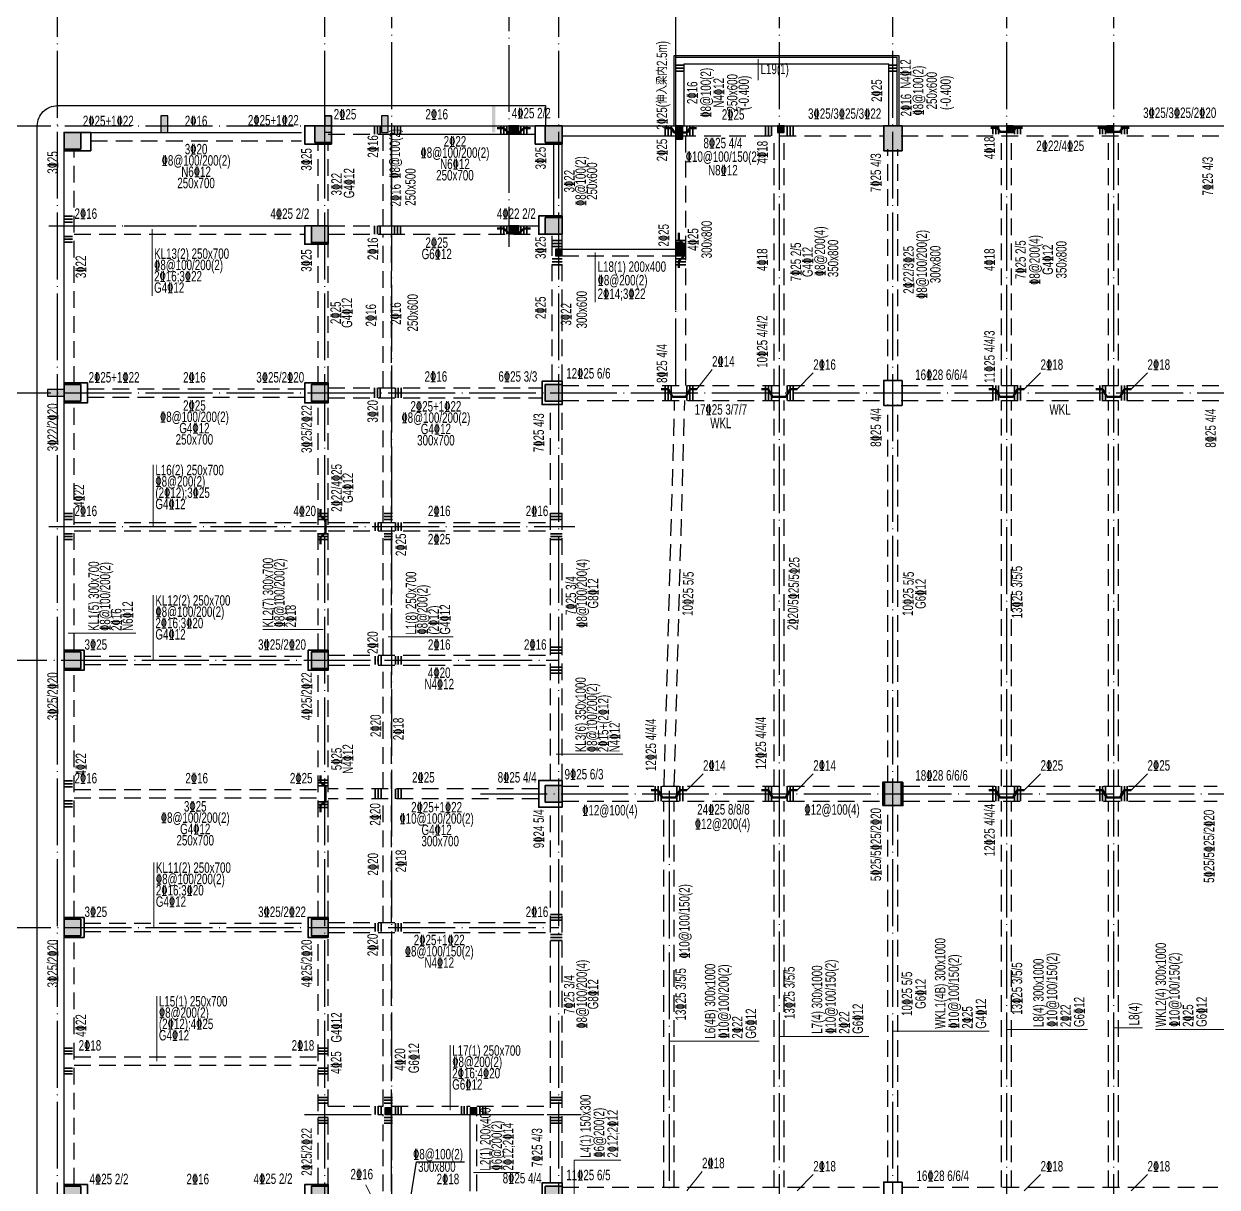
# Model space of a CAD drawing. Extents: x -695511 to 885008, y -751583 to -95266.
# Drawn here: x 666923 to 702626, y -392769 to -357945 of the extents above; entities that cross this region are included whole.
import ezdxf
from ezdxf.enums import TextEntityAlignment as Align

# ---------------------------------------------------------------- set-up
doc = ezdxf.new("R2010")
doc.units = 0
doc.header["$LTSCALE"] = 1000
doc.header["$MEASUREMENT"] = 0
doc.linetypes.add('DOTE', pattern=[2.42, 2, -0.2, 0.02, -0.2])
doc.linetypes.add('线型3', pattern=[750, 500, -250])
for name, color, linetype in [('_0', 7, 'Continuous'), ('DOTE', 1, 'Continuous'), ('GZ', 211, 'Continuous'), ('SEDOTE', 40, 'DOTE'), ('TZ', 11, 'Continuous'), ('WALL', 4, 'Continuous'), ('填充', 8, 'Continuous')]:
    doc.layers.add(name, color=color, linetype=linetype)
for name, color, linetype, lineweight in [('BEAM', 4, 'Continuous', 25), ('BEAM-DASH', 4, '线型3', 25), ('梁原位标注', 7, 'Continuous', 18), ('梁名称编号', 2, 'Continuous', 18), ('梁标注引线', 2, 'Continuous', 18), ('梁附加吊筋', 1, 'Continuous', 50), ('梁附加吊筋标注', 7, 'Continuous', 18), ('梁附加箍筋', 1, 'Continuous', 35), ('梁集中标注', 2, 'Continuous', 18), ('砼柱', 2, 'Continuous', 35)]:
    doc.layers.add(name, color=color, linetype=linetype, lineweight=lineweight)
doc.styles.add('样式 1', font='GS_TXT.shx', dxfattribs={"width": 0.7, "height": 375, "bigfont": 'yjkchn.shx'})
doc.styles.add('样式 5', font='GS_TXT.shx', dxfattribs={"width": 0.7, "height": 250, "bigfont": 'yjkchn.shx'})

# ---------------------------------------------------------------- blocks, each defined once
blk = doc.blocks.new('3fmb')
at = {"layer": 'BEAM', "color": 2}
for p, q in [((277024, -691208), (283649, -691208)), ((277024, -693258), (277024, -691208)), ((277274, -691408), (283399, -691408)), ((277274, -693258), (277274, -691408)), ((283399, -693258), (283399, -691408)), ((283649, -693258), (283649, -691208))]:
    blk.add_line(p, q, dxfattribs=at)
at = {"layer": 'BEAM'}
for p, q in [((266624, -693258), (268424, -693258)), ((268424, -693258), (272824, -693258)), ((273624, -693258), (277149, -693258)), ((277149, -693258), (283274, -693258)), ((283774, -693258), (293274, -693258)), ((259524, -693458), (265824, -693458)), ((268424, -693508), (272824, -693508)), ((268524, -696258), (268524, -693508)), ((273624, -693558), (277124, -693558)), ((277024, -696958), (277024, -693558)), ((258724, -701008), (258724, -694008)), ((273374, -695958), (273374, -693808)), ((273624, -695958), (273624, -693808)), ((268424, -696258), (272924, -696258)), ((273624, -697058), (273624, -696508)), ((273624, -696958), (277024, -696958)), ((258724, -709008), (258724, -701508)), ((258724, -717008), (258724, -709508)), ((258724, -725008), (258724, -717508)), ((268524, -725158), (268524, -722858)), ((268524, -722858), (270874, -722858)), ((270874, -725158), (270874, -722858))]:
    blk.add_line(p, q, dxfattribs=at)
at = {"layer": 'BEAM-DASH', "ltscale": 0.001}
for p, q in [((266624, -693508), (268424, -693508)), ((268274, -696258), (268274, -693508)), ((277124, -693558), (283274, -693558)), ((277324, -697058), (277324, -693558)), ((279974, -701033), (279974, -693558)), ((280274, -701033), (280274, -693558)), ((283774, -693558), (293274, -693558)), ((286774, -701033), (286774, -693558)), ((287074, -701033), (287074, -693558)), ((289974, -701033), (289974, -693558)), ((290274, -701033), (290274, -693558)), ((259024, -700958), (259024, -694008)), ((259524, -693708), (265824, -693708)), ((266324, -696258), (266324, -693808)), ((266624, -696258), (266624, -693808)), ((283374, -700908), (283374, -693958)), ((283674, -700908), (283674, -693958)), ((259024, -696258), (265924, -696258)), ((259024, -696508), (265924, -696508)), ((266624, -696258), (268424, -696258)), ((266624, -696508), (268424, -696508)), ((268274, -701108), (268274, -696508)), ((268424, -696508), (272924, -696508)), ((268524, -701108), (268524, -696508)), ((273324, -697058), (273324, -696508)), ((266324, -700958), (266324, -696808)), ((266624, -700958), (266624, -696808)), ((273324, -700908), (273324, -697058)), ((273624, -700908), (273624, -697058)), ((273624, -697158), (277024, -697158)), ((277024, -701033), (277024, -697158)), ((277324, -701033), (277324, -697058)), ((259424, -701133), (265924, -701133)), ((266624, -701108), (273024, -701108)), ((273624, -701033), (283274, -701033)), ((283774, -701033), (293274, -701033)), ((259424, -701383), (265924, -701383)), ((266624, -701408), (273024, -701408)), ((268274, -705133), (268274, -701408)), ((268524, -705133), (268524, -701408)), ((273624, -701483), (283274, -701483)), ((276680, -713033), (276993, -701484)), ((276980, -713033), (277293, -701484)), ((279974, -713033), (279974, -701483)), ((280274, -713033), (280274, -701483)), ((283774, -701483), (293274, -701483)), ((286774, -713033), (286774, -701483)), ((287074, -713033), (287074, -701483)), ((289974, -713033), (289974, -701483)), ((290274, -713033), (290274, -701483)), ((259024, -708958), (259024, -701558)), ((266324, -708958), (266324, -701558)), ((266624, -708958), (266624, -701558)), ((273274, -712858), (273274, -701608)), ((273624, -712858), (273624, -701608)), ((283374, -712908), (283374, -701608)), ((283674, -712908), (283674, -701608)), ((259024, -705133), (266324, -705133)), ((259024, -705383), (266324, -705383)), ((266624, -705133), (273274, -705133)), ((266624, -705383), (273274, -705383)), ((268274, -709108), (268274, -705383)), ((268524, -709108), (268524, -705383)), ((259324, -709133), (266024, -709133)), ((259324, -709383), (266024, -709383)), ((266624, -709108), (273274, -709108)), ((266624, -709408), (273274, -709408)), ((268274, -713108), (268274, -709408)), ((268524, -713108), (268524, -709408)), ((259024, -716958), (259024, -709558)), ((266324, -716958), (266324, -709558)), ((266624, -716958), (266624, -709558)), ((259024, -713133), (266324, -713133)), ((272924, -713108), (266624, -713108)), ((273624, -713033), (283224, -713033)), ((283824, -713033), (293224, -713033)), ((259024, -713383), (266324, -713383)), ((272924, -713408), (266624, -713408)), ((268274, -717108), (268274, -713408)), ((268524, -717108), (268524, -713408)), ((273274, -724908), (273274, -713658)), ((273624, -713483), (283224, -713483)), ((273624, -724908), (273624, -713658)), ((276674, -725033), (276674, -713483)), ((276974, -725033), (276974, -713483)), ((279974, -725033), (279974, -713483)), ((280274, -725033), (280274, -713483)), ((283374, -724883), (283374, -713608)), ((283674, -724883), (283674, -713608)), ((283824, -713483), (293224, -713483)), ((286774, -725033), (286774, -713483)), ((287074, -725033), (287074, -713483)), ((289974, -725033), (289974, -713483)), ((290274, -725033), (290274, -713483)), ((259324, -717133), (266024, -717133)), ((266624, -717108), (273274, -717108)), ((259024, -724958), (259024, -717558)), ((259324, -717383), (266024, -717383)), ((266324, -722758), (266324, -717558)), ((266624, -717408), (273274, -717408)), ((266624, -722608), (266624, -717558)), ((268274, -722608), (268274, -717408)), ((268524, -722608), (268524, -717408)), ((259024, -721133), (266324, -721133)), ((259024, -721383), (266324, -721383)), ((266624, -722608), (268274, -722608)), ((268524, -722608), (270874, -722608)), ((271074, -722608), (273274, -722608)), ((266324, -724958), (266324, -722758)), ((266624, -724958), (266624, -722858)), ((266624, -722858), (268274, -722858)), ((268274, -725158), (268274, -722858)), ((271074, -722858), (273274, -722858)), ((271074, -725158), (271074, -722858)), ((273624, -725033), (283249, -725033)), ((283799, -725033), (293249, -725033))]:
    blk.add_line(p, q, dxfattribs=at)
blk = doc.blocks.new('3fcol')
at = {"layer": '填充'}
h = blk.add_hatch(color=256, dxfattribs=at)
h.dxf.hatch_style = 1
h.paths.add_polyline_path([(193685, -674397), (193185, -674397), (193185, -674897), (193685, -674897)])
h = blk.add_hatch(color=256, dxfattribs=at)
h.dxf.hatch_style = 1
h.paths.add_polyline_path([(200585, -674397), (200085, -674397), (200085, -674897), (200585, -674897)])
h = blk.add_hatch(color=256, dxfattribs=at)
h.dxf.hatch_style = 1
h.paths.add_polyline_path([(210760, -674397), (210210, -674397), (210210, -675147), (210760, -675147)])
h = blk.add_hatch(color=256, dxfattribs=at)
h.dxf.hatch_style = 1
h.paths.add_polyline_path([(186185, -674597), (185685, -674597), (185685, -675097), (186185, -675097)])
h = blk.add_hatch(color=256, dxfattribs=at)
h.dxf.hatch_style = 1
h.paths.add_polyline_path([(200585, -677147), (200085, -677147), (200085, -677647), (200585, -677647)])
h = blk.add_hatch(color=256, dxfattribs=at)
h.dxf.hatch_style = 1
h.paths.add_polyline_path([(193585, -677397), (193085, -677397), (193085, -677897), (193585, -677897)])
h = blk.add_hatch(color=256, dxfattribs=at)
h.dxf.hatch_style = 1
h.paths.add_polyline_path([(186185, -682147), (185685, -682147), (185685, -682647), (186185, -682647)])
h = blk.add_hatch(color=256, dxfattribs=at)
h.dxf.hatch_style = 1
h.paths.add_polyline_path([(193585, -682147), (193085, -682147), (193085, -682647), (193585, -682647)])
h = blk.add_hatch(color=256, dxfattribs=at)
h.dxf.hatch_style = 1
h.paths.add_polyline_path([(200585, -682147), (200085, -682147), (200085, -682647), (200585, -682647)])
h = blk.add_hatch(color=256, dxfattribs=at)
h.dxf.hatch_style = 1
h.paths.add_polyline_path([(186185, -690147), (185685, -690147), (185685, -690647), (186185, -690647)])
h = blk.add_hatch(color=256, dxfattribs=at)
h.dxf.hatch_style = 1
h.paths.add_polyline_path([(193585, -690147), (193085, -690147), (193085, -690647), (193585, -690647)])
h = blk.add_hatch(color=256, dxfattribs=at)
h.dxf.hatch_style = 1
h.paths.add_polyline_path([(210735, -694047), (210235, -694047), (210235, -694747), (210735, -694747)])
h = blk.add_hatch(color=256, dxfattribs=at)
h.dxf.hatch_style = 1
h.paths.add_polyline_path([(200585, -694147), (200085, -694147), (200085, -694647), (200585, -694647)])
h = blk.add_hatch(color=256, dxfattribs=at)
h.dxf.hatch_style = 1
h.paths.add_polyline_path([(186185, -698147), (185685, -698147), (185685, -698647), (186185, -698647)])
h = blk.add_hatch(color=256, dxfattribs=at)
h.dxf.hatch_style = 1
h.paths.add_polyline_path([(193585, -698147), (193085, -698147), (193085, -698647), (193585, -698647)])
h = blk.add_hatch(color=256, dxfattribs=at)
h.dxf.hatch_style = 1
h.paths.add_polyline_path([(186185, -706147), (185685, -706147), (185685, -706647), (186185, -706647)])
h = blk.add_hatch(color=256, dxfattribs=at)
h.dxf.hatch_style = 1
h.paths.add_polyline_path([(193585, -706147), (193085, -706147), (193085, -706647), (193585, -706647)])
h = blk.add_hatch(color=256, dxfattribs=at)
h.dxf.hatch_style = 1
h.paths.add_polyline_path([(200585, -706147), (200085, -706147), (200085, -706647), (200585, -706647)])
at = {"layer": '砼柱', "lineweight": 35}
for points in [[(193685, -674397), (193185, -674397), (193185, -674897), (193685, -674897)], [(200585, -674397), (200085, -674397), (200085, -674897), (200585, -674897)], [(210760, -674397), (210210, -674397), (210210, -675147), (210760, -675147)], [(186185, -674597), (185685, -674597), (185685, -675097), (186185, -675097)], [(200585, -677147), (200085, -677147), (200085, -677647), (200585, -677647)], [(193585, -677397), (193085, -677397), (193085, -677897), (193585, -677897)], [(186185, -682147), (185685, -682147), (185685, -682647), (186185, -682647)], [(193585, -682147), (193085, -682147), (193085, -682647), (193585, -682647)], [(200585, -682147), (200085, -682147), (200085, -682647), (200585, -682647)], [(186185, -690147), (185685, -690147), (185685, -690647), (186185, -690647)], [(193585, -690147), (193085, -690147), (193085, -690647), (193585, -690647)], [(210735, -694047), (210235, -694047), (210235, -694747), (210735, -694747)], [(200585, -694147), (200085, -694147), (200085, -694647), (200585, -694647)], [(186185, -698147), (185685, -698147), (185685, -698647), (186185, -698647)], [(193585, -698147), (193085, -698147), (193085, -698647), (193585, -698647)], [(186185, -706147), (185685, -706147), (185685, -706647), (186185, -706647)], [(193585, -706147), (193085, -706147), (193085, -706647), (193585, -706647)], [(200585, -706147), (200085, -706147), (200085, -706647), (200585, -706647)]]:
    blk.add_lwpolyline(points, close=True, dxfattribs=at)
blk = doc.blocks.new('2ft')
at = {"layer": '砼柱', "lineweight": 35}
for points in [[(-1474, -878640), (-2274, -878640), (-2274, -879190), (-1474, -879190)], [(5726, -878440), (4926, -878440), (4926, -878990), (5726, -878990)], [(12626, -878440), (11826, -878440), (11826, -878990), (12626, -878990)], [(22801, -878440), (22251, -878440), (22251, -879190), (22801, -879190)], [(5626, -881440), (4926, -881440), (4926, -881990), (5626, -881990)], [(12626, -881140), (11926, -881140), (11926, -881690), (12626, -881690)], [(12626, -886090), (12026, -886090), (12026, -886790), (12626, -886790)], [(22801, -886065), (22251, -886065), (22251, -886815), (22801, -886815)], [(-1574, -886140), (-2274, -886140), (-2274, -886740), (-1574, -886740)], [(5626, -886140), (4926, -886140), (4926, -886740), (5626, -886740)], [(-1674, -894140), (-2274, -894140), (-2274, -894740), (-1674, -894740)], [(5626, -894140), (5026, -894140), (5026, -894740), (5626, -894740)], [(12626, -898040), (11926, -898040), (11926, -898840), (12626, -898840)], [(22826, -898090), (22226, -898090), (22226, -898790), (22826, -898790)], [(-1674, -902140), (-2274, -902140), (-2274, -902740), (-1674, -902740)], [(5626, -902140), (5026, -902140), (5026, -902740), (5626, -902740)], [(-1574, -910140), (-2274, -910140), (-2274, -910740), (-1574, -910740)], [(5626, -910140), (4926, -910140), (4926, -910740), (5626, -910740)], [(12626, -910090), (12026, -910090), (12026, -910790), (12626, -910790)], [(22801, -910065), (22251, -910065), (22251, -910815), (22801, -910815)]]:
    blk.add_lwpolyline(points, close=True, dxfattribs=at)
blk = doc.blocks.new('3fzx')
h = blk.add_hatch(color=256)
h.dxf.hatch_style = 1
h.paths.add_polyline_path([(192549, -1084239), (192549, -1083438), (192649, -1083438), (192649, -1084239)])
h = blk.add_hatch(color=256)
h.dxf.hatch_style = 1
h.paths.add_polyline_path([(182849, -1084239), (182849, -1083738), (182649, -1083738), (182649, -1084239)])
h = blk.add_hatch(color=256)
h.dxf.hatch_style = 1
h.paths.add_polyline_path([(187749, -1084239), (187549, -1084239), (187549, -1083738), (187749, -1083738)])
h = blk.add_hatch(color=256)
h.dxf.hatch_style = 1
h.paths.add_polyline_path([(189449, -1083738), (189249, -1083738), (189249, -1084239), (189449, -1084239)])
h = blk.add_hatch(color=256)
h.dxf.hatch_style = 1
h.paths.add_polyline_path([(179249, -1092138), (179749, -1092138), (179749, -1091938), (179249, -1091938)])
blk.add_lwpolyline([(194149, -1124039), (194149, -1124639), (179549, -1124639, -0.414214), (178949, -1124039), (178949, -1084038, -0.414214), (179549, -1083438), (194149, -1083438), (194149, -1084038)], format="xyb")
at = {"color": 4}
for points in [[(187749, -1084239), (187549, -1084239), (187549, -1083738), (187749, -1083738)], [(189449, -1083738), (189249, -1083738), (189249, -1084239), (189449, -1084239)]]:
    blk.add_lwpolyline(points, close=True, dxfattribs=at)
at = {"layer": '_0'}
blk.add_lwpolyline([(197999, -1084038), (197999, -1081938), (204724, -1081938), (204724, -1084038)], dxfattribs=at)
at = {"layer": 'WALL'}
for points in [[(182849, -1084239), (182849, -1083738), (182649, -1083738), (182649, -1084239), (182849, -1084239)], [(187749, -1084038), (187749, -1083738), (187549, -1083738), (187549, -1084038), (187749, -1084038)], [(189449, -1084038), (189449, -1083738), (189249, -1083738), (189249, -1084038), (189449, -1084038)]]:
    blk.add_lwpolyline(points, dxfattribs=at)
blk.add_lwpolyline([(179249, -1092138), (179749, -1092138), (179749, -1091938), (179249, -1091938)], close=True, dxfattribs=at)
blk = doc.blocks.new('3fgzz')
at = {"layer": 'GZ'}
h = blk.add_hatch(color=256, dxfattribs=at)
h.dxf.hatch_style = 1
h.paths.add_polyline_path([(212068.5, -678167.5), (212068.5, -677967.5), (211868.5, -677967.5), (211868.5, -678167.5)])
h = blk.add_hatch(color=256, dxfattribs=at)
h.dxf.hatch_style = 1
h.paths.add_polyline_path([(218918.5, -678167.5), (218918.5, -677967.5), (218718.5, -677967.5), (218718.5, -678167.5)])
h = blk.add_hatch(color=256, dxfattribs=at)
h.dxf.hatch_style = 1
h.paths.add_polyline_path([(221918.5, -678167.5), (221918.5, -677967.5), (221718.5, -677967.5), (221718.5, -678167.5)])
h = blk.add_hatch(color=256, dxfattribs=at)
h.dxf.hatch_style = 1
h.paths.add_polyline_path([(205418.5, -681867.5), (205418.5, -681667.5), (205218.5, -681667.5), (205218.5, -681867.5)])
h = blk.add_hatch(color=256, dxfattribs=at)
h.dxf.hatch_style = 1
h.paths.add_polyline_path([(200318.5, -707567.5), (200318.5, -707367.5), (200118.5, -707367.5), (200118.5, -707567.5)])
h = blk.add_hatch(color=256, dxfattribs=at)
h.dxf.hatch_style = 1
h.paths.add_polyline_path([(202868.5, -707567.5), (202868.5, -707367.5), (202668.5, -707367.5), (202668.5, -707567.5)])
for points in [[(212068.5, -678167.5), (212068.5, -677967.5), (211868.5, -677967.5), (211868.5, -678167.5), (212068.5, -678167.5)], [(218918.5, -678167.5), (218918.5, -677967.5), (218718.5, -677967.5), (218718.5, -678167.5), (218918.5, -678167.5)], [(221918.5, -678167.5), (221918.5, -677967.5), (221718.5, -677967.5), (221718.5, -678167.5), (221918.5, -678167.5)], [(205418.5, -681867.5), (205418.5, -681667.5), (205218.5, -681667.5), (205218.5, -681867.5), (205418.5, -681867.5)], [(200318.5, -707567.5), (200318.5, -707367.5), (200118.5, -707367.5), (200118.5, -707567.5), (200318.5, -707567.5)], [(202868.5, -707567.5), (202868.5, -707367.5), (202668.5, -707367.5), (202668.5, -707567.5), (202868.5, -707567.5)]]:
    blk.add_lwpolyline(points, dxfattribs=at)

msp = doc.modelspace()

# ---------------------------------------------------------------- hatches: boundary and pattern name
at = {"layer": 'TZ'}
h = msp.add_hatch(color=256, dxfattribs=at)
h.dxf.hatch_style = 1
h.paths.add_polyline_path([(681435.9, -360994.3), (681435.9, -361194.3), (681735.9, -361194.3), (681735.9, -360994.3)])
h = msp.add_hatch(color=256, dxfattribs=at)
h.dxf.hatch_style = 1
h.paths.add_polyline_path([(681435.9, -363994.3), (681435.9, -364194.3), (681735.9, -364194.3), (681735.9, -363994.3)])
at = {"layer": '填充'}
h = msp.add_hatch(color=256, dxfattribs=at)
h.dxf.hatch_style = 1
h.paths.add_polyline_path([(686625.9, -360994.3), (686425.9, -360994.3), (686425.9, -361394.3), (686625.9, -361394.3)])
h = msp.add_hatch(color=256, dxfattribs=at)
h.dxf.hatch_style = 1
h.paths.add_polyline_path([(686625.9, -364494.3), (686425.9, -364494.3), (686425.9, -364894.3), (686625.9, -364894.3)])

# ---------------------------------------------------------------- linework, layer by layer
at = {"layer": '_0'}
msp.add_lwpolyline([(678500.1, -393064.8), (678675.1, -392007.3), (680104.1, -392007.3)], dxfattribs=at)
at = {"layer": 'DOTE', "linetype": 'DOTE'}
for p, q in [((667925.9, -401894.3), (667925.9, -356467.3)), ((675925.9, -401894.3), (675925.9, -356467.3)), ((682925.9, -401894.3), (682925.9, -356467.3)), ((692925.9, -401894.3), (692925.9, -356467.3)), ((665725.9, -360994.3), (779925.9, -360994.3)), ((665725.9, -368994.3), (779925.9, -368994.3)), ((665615.2, -376994.3), (682925.9, -376994.3)), ((680581.5, -380994.3), (779925.9, -380994.3)), ((665725.9, -384994.3), (682925.9, -384994.3))]:
    msp.add_line(p, q, dxfattribs=at)
at = {"layer": 'SEDOTE', "linetype": 'DOTE'}
for p, q in [((677925.9, -356077), (677925.9, -402052.5)), ((689525.9, -356077), (689525.9, -403226.1)), ((696325.9, -356077), (696325.9, -402052.5)), ((699525.9, -356077), (699525.9, -402052.5)), ((686225.9, -380903.7), (686225.9, -403476))]:
    msp.add_line(p, q, dxfattribs=at)
for points in [[(686425.9, -368769.3), (686425.9, -354446.2)], [(681435.9, -356161.8), (681435.9, -364617.1)], [(667667, -363994.3), (676179.6, -363994.3)], [(667667, -372994.3), (683411.6, -372994.3)], [(675317, -390594.3), (683593.2, -390594.3)]]:
    msp.add_lwpolyline(points, dxfattribs=at)
at = {"layer": 'TZ'}
for points in [[(681435.9, -360994.3), (681435.9, -361194.3), (681735.9, -361194.3), (681735.9, -360994.3)], [(681435.9, -363994.3), (681435.9, -364194.3), (681735.9, -364194.3), (681735.9, -363994.3)]]:
    msp.add_lwpolyline(points, close=True, dxfattribs=at)
at = {"layer": '梁标注引线', "color": 3, "lineweight": 18}
for p, q in [((688891.1, -359005.6), (688891.1, -359629.1)), ((684014.6, -364794.3), (684014.6, -366274.4)), ((670795.9, -372994.3), (670795.9, -371145.8)), ((677825.9, -376290.8), (679771.8, -376290.8)), ((670901.6, -388994.3), (670901.6, -387048.4)), ((696325.9, -388051.9), (698747.6, -388051.9)), ((699525.9, -388002.5), (700391.1, -388002.5)), ((686225.9, -388400), (688924.6, -388400)), ((689525.9, -388255.6), (692206.1, -388255.6)), ((679678, -390469.3), (679678, -388523.4)), ((680375.9, -392335.3), (681754.6, -392335.3))]:
    msp.add_line(p, q, dxfattribs=at)
at = {"layer": '梁标注引线', "color": 6, "lineweight": 18}
for p, q in [((670757.5, -364094.3), (670757.5, -366089)), ((670796.4, -376994.3), (670796.4, -375048.4)), ((668250.9, -376180.7), (670278.3, -376180.7)), ((675875.9, -376074.8), (674072.2, -376074.8)), ((682850.9, -379810.4), (684846.8, -379810.4)), ((670810.5, -384994.3), (670810.5, -383048.4)), ((702925.9, -388047.9), (700784.1, -388047.9)), ((692925.9, -388102.2), (695808.1, -388102.2))]:
    msp.add_line(p, q, dxfattribs=at)
at = {"layer": '梁标注引线', "color": 3, "lineweight": 18}
msp.add_lwpolyline([(680952.4, -393354.3), (683383.8, -393354.3), (683383.8, -391961.1), (684787.6, -391961.1)], dxfattribs=at)
at = {"layer": '梁附加吊筋', "lineweight": 50}
for points in [[(681085.7, -361071.8), (681285.7, -361071.8), (681435.7, -361221.8), (681735.7, -361221.8), (681885.7, -361071.8), (682085.7, -361071.8)], [(686103.8, -361069.8), (686303.8, -361069.8), (686375.9, -361194.8), (686775.9, -361194.8), (686848.1, -361069.8), (687048.1, -361069.8)], [(695853.8, -361056.8), (696053.8, -361056.8), (696125.9, -361181.8), (696525.9, -361181.8), (696598.1, -361056.8), (696798.1, -361056.8)], [(699053.8, -361056.8), (699253.8, -361056.8), (699325.9, -361181.8), (699725.9, -361181.8), (699798.1, -361056.8), (699998.1, -361056.8)], [(681085.7, -364071.8), (681285.7, -364071.8), (681435.7, -364221.8), (681735.7, -364221.8), (681885.7, -364071.8), (682085.7, -364071.8)], [(686516.6, -365250.8), (686516.6, -365050.8), (686666.6, -364900.8), (686666.6, -364550.8), (686516.6, -364400.8), (686516.6, -364200.8)], [(685996, -368881.8), (686196, -368881.8), (686325.9, -369106.8), (686725.9, -369106.8), (686855.8, -368881.8), (687055.8, -368881.8)], [(688996, -368881.8), (689196, -368881.8), (689325.9, -369106.8), (689725.9, -369106.8), (689855.8, -368881.8), (690055.8, -368881.8)], [(695796, -368881.8), (695996, -368881.8), (696125.9, -369106.8), (696525.9, -369106.8), (696655.8, -368881.8), (696855.8, -368881.8)], [(698996, -368881.8), (699196, -368881.8), (699325.9, -369106.8), (699725.9, -369106.8), (699855.8, -368881.8), (700055.8, -368881.8)], [(675800.9, -373519.3), (675800.9, -373319.3), (675950.9, -373169.3), (675950.9, -372819.3), (675800.9, -372669.3), (675800.9, -372469.3)], [(675800.9, -381544.3), (675800.9, -381344.3), (675950.9, -381194.3), (675950.9, -380794.3), (675800.9, -380644.3), (675800.9, -380444.3)], [(685696, -380881.8), (685896, -380881.8), (686025.9, -381106.8), (686425.9, -381106.8), (686555.8, -380881.8), (686755.8, -380881.8)], [(688996, -380881.8), (689196, -380881.8), (689325.9, -381106.8), (689725.9, -381106.8), (689855.8, -380881.8), (690055.8, -380881.8)], [(695796, -380881.8), (695996, -380881.8), (696125.9, -381106.8), (696525.9, -381106.8), (696655.8, -380881.8), (696855.8, -380881.8)], [(698996, -380881.8), (699196, -380881.8), (699325.9, -381106.8), (699725.9, -381106.8), (699855.8, -380881.8), (700055.8, -380881.8)]]:
    msp.add_lwpolyline(points, dxfattribs=at)
at = {"layer": '梁附加吊筋标注', "lineweight": 18}
for p, q in [((687055.8, -368881.8), (687514.1, -368296.8)), ((690055.8, -368881.8), (690543.3, -368394.3)), ((696855.8, -368881.8), (697343.3, -368394.3)), ((700055.8, -368881.8), (700543.3, -368394.3)), ((686755.8, -380881.8), (687243.3, -380394.3)), ((690055.8, -380881.8), (690543.3, -380394.3)), ((696855.8, -380881.8), (697343.3, -380394.3)), ((700055.8, -380881.8), (700543.3, -380394.3)), ((686755.8, -392881.8), (687214.1, -392296.8)), ((690055.8, -392881.8), (690543.3, -392394.3)), ((696855.8, -392881.8), (697343.3, -392394.3)), ((700055.8, -392881.8), (700543.3, -392394.3))]:
    msp.add_line(p, q, dxfattribs=at)
msp.add_lwpolyline([(677288.6, -392969.3), (677155.6, -392703.8)], dxfattribs=at)
at = {"layer": '梁附加箍筋', "lineweight": 35}
for p, q in [((686675.9, -359181.8), (686425.9, -359181.8)), ((686675.9, -359269.3), (686425.9, -359269.3)), ((686675.9, -359356.8), (686425.9, -359356.8)), ((693050.9, -359181.8), (692800.9, -359181.8)), ((693050.9, -359269.3), (692800.9, -359269.3)), ((693050.9, -359356.8), (692800.9, -359356.8)), ((677413.4, -361244.3), (677413.4, -360994.3)), ((677500.9, -361244.3), (677500.9, -360994.3)), ((677588.4, -361244.3), (677588.4, -360994.3)), ((678013.4, -361244.3), (678013.4, -360994.3)), ((678100.9, -361244.3), (678100.9, -360994.3)), ((678188.4, -361244.3), (678188.4, -360994.3)), ((681193.9, -361244.3), (681193.9, -360994.3)), ((681281.4, -361244.3), (681281.4, -360994.3)), ((681368.9, -361244.3), (681368.9, -360994.3)), ((681793.9, -361244.3), (681793.9, -360994.3)), ((681881.4, -361244.3), (681881.4, -360994.3)), ((681968.9, -361244.3), (681968.9, -360994.3)), ((686113.4, -361294.3), (686113.4, -360994.3)), ((686200.9, -361294.3), (686200.9, -360994.3)), ((686288.4, -361294.3), (686288.4, -360994.3)), ((686763.4, -361294.3), (686763.4, -360994.3)), ((686850.9, -361294.3), (686850.9, -360994.3)), ((686938.4, -361294.3), (686938.4, -360994.3)), ((689113.4, -361294.3), (689113.4, -360994.3)), ((689200.9, -361294.3), (689200.9, -360994.3)), ((689288.4, -361294.3), (689288.4, -360994.3)), ((689763.4, -361294.3), (689763.4, -360994.3)), ((689850.9, -361294.3), (689850.9, -360994.3)), ((689938.4, -361294.3), (689938.4, -360994.3)), ((695913.4, -361244.3), (695913.4, -360994.3)), ((696000.9, -361244.3), (696000.9, -360994.3)), ((696088.4, -361244.3), (696088.4, -360994.3)), ((696563.4, -361244.3), (696563.4, -360994.3)), ((696650.9, -361244.3), (696650.9, -360994.3)), ((696738.4, -361244.3), (696738.4, -360994.3)), ((699113.4, -361244.3), (699113.4, -360994.3)), ((699200.9, -361244.3), (699200.9, -360994.3)), ((699288.4, -361244.3), (699288.4, -360994.3)), ((699763.4, -361244.3), (699763.4, -360994.3)), ((699850.9, -361244.3), (699850.9, -360994.3)), ((699938.4, -361244.3), (699938.4, -360994.3)), ((668375.9, -363706.8), (668125.9, -363706.8)), ((668375.9, -363794.3), (668125.9, -363794.3)), ((668375.9, -363881.8), (668125.9, -363881.8)), ((677413.4, -364244.3), (677413.4, -363994.3)), ((677500.9, -364244.3), (677500.9, -363994.3)), ((677588.4, -364244.3), (677588.4, -363994.3)), ((678013.4, -364244.3), (678013.4, -363994.3)), ((678100.9, -364244.3), (678100.9, -363994.3)), ((678188.4, -364244.3), (678188.4, -363994.3)), ((681193.9, -364244.3), (681193.9, -363994.3)), ((681281.4, -364244.3), (681281.4, -363994.3)), ((681368.9, -364244.3), (681368.9, -363994.3)), ((681793.9, -364244.3), (681793.9, -363994.3)), ((681881.4, -364244.3), (681881.4, -363994.3)), ((681968.9, -364244.3), (681968.9, -363994.3)), ((668375.9, -364306.8), (668125.9, -364306.8)), ((668375.9, -364394.3), (668125.9, -364394.3)), ((668375.9, -364481.8), (668125.9, -364481.8)), ((683025.9, -364431.8), (682725.9, -364431.8)), ((683025.9, -364519.3), (682725.9, -364519.3)), ((686725.9, -364431.8), (686425.9, -364431.8)), ((686725.9, -364519.3), (686425.9, -364519.3)), ((683025.9, -364606.8), (682725.9, -364606.8)), ((686725.9, -364606.8), (686425.9, -364606.8)), ((683025.9, -364981.8), (682725.9, -364981.8)), ((683025.9, -365069.3), (682725.9, -365069.3)), ((683025.9, -365156.8), (682725.9, -365156.8)), ((686725.9, -364981.8), (686425.9, -364981.8)), ((686725.9, -365069.3), (686425.9, -365069.3)), ((686725.9, -365156.8), (686425.9, -365156.8)), ((686113.4, -369219.3), (686113.4, -368769.3)), ((686200.9, -369219.3), (686200.9, -368769.3)), ((686288.4, -369219.3), (686288.4, -368769.3)), ((686763.4, -369219.3), (686763.4, -368769.3)), ((686850.9, -369219.3), (686850.9, -368769.3)), ((686938.4, -369219.3), (686938.4, -368769.3)), ((689113.4, -369219.3), (689113.4, -368769.3)), ((689200.9, -369219.3), (689200.9, -368769.3)), ((689288.4, -369219.3), (689288.4, -368769.3)), ((689763.4, -369219.3), (689763.4, -368769.3)), ((689850.9, -369219.3), (689850.9, -368769.3)), ((689938.4, -369219.3), (689938.4, -368769.3)), ((695913.4, -369219.3), (695913.4, -368769.3)), ((696000.9, -369219.3), (696000.9, -368769.3)), ((696088.4, -369219.3), (696088.4, -368769.3)), ((696563.4, -369219.3), (696563.4, -368769.3)), ((696650.9, -369219.3), (696650.9, -368769.3)), ((696738.4, -369219.3), (696738.4, -368769.3)), ((699113.4, -369219.3), (699113.4, -368769.3)), ((699200.9, -369219.3), (699200.9, -368769.3)), ((699288.4, -369219.3), (699288.4, -368769.3)), ((699763.4, -369219.3), (699763.4, -368769.3)), ((699850.9, -369219.3), (699850.9, -368769.3)), ((699938.4, -369219.3), (699938.4, -368769.3)), ((677413.4, -369144.3), (677413.4, -368844.3)), ((677500.9, -369144.3), (677500.9, -368844.3)), ((677588.4, -369144.3), (677588.4, -368844.3)), ((678038.4, -369144.3), (678038.4, -368844.3)), ((678125.9, -369144.3), (678125.9, -368844.3)), ((678213.4, -369144.3), (678213.4, -368844.3)), ((668375.9, -372606.8), (668125.9, -372606.8)), ((668375.9, -372694.3), (668125.9, -372694.3)), ((676025.9, -372606.8), (675725.9, -372606.8)), ((676025.9, -372694.3), (675725.9, -372694.3)), ((677950.9, -372606.8), (677700.9, -372606.8)), ((677950.9, -372694.3), (677700.9, -372694.3)), ((683025.9, -372606.8), (682675.9, -372606.8)), ((683025.9, -372694.3), (682675.9, -372694.3)), ((668375.9, -372781.8), (668125.9, -372781.8)), ((676025.9, -372781.8), (675725.9, -372781.8)), ((677438.4, -373119.3), (677438.4, -372869.3)), ((677525.9, -373119.3), (677525.9, -372869.3)), ((677613.4, -373119.3), (677613.4, -372869.3)), ((677950.9, -372781.8), (677700.9, -372781.8)), ((678038.4, -373119.3), (678038.4, -372869.3)), ((678125.9, -373119.3), (678125.9, -372869.3)), ((678213.4, -373119.3), (678213.4, -372869.3)), ((683025.9, -372781.8), (682675.9, -372781.8)), ((668375.9, -373206.8), (668125.9, -373206.8)), ((668375.9, -373294.3), (668125.9, -373294.3)), ((668375.9, -373381.8), (668125.9, -373381.8)), ((676025.9, -373206.8), (675725.9, -373206.8)), ((676025.9, -373294.3), (675725.9, -373294.3)), ((676025.9, -373381.8), (675725.9, -373381.8)), ((677950.9, -373206.8), (677700.9, -373206.8)), ((677950.9, -373294.3), (677700.9, -373294.3)), ((677950.9, -373381.8), (677700.9, -373381.8)), ((683025.9, -373206.8), (682675.9, -373206.8)), ((683025.9, -373294.3), (682675.9, -373294.3)), ((683025.9, -373381.8), (682675.9, -373381.8)), ((683025.9, -376606.8), (682675.9, -376606.8)), ((677438.4, -377119.3), (677438.4, -376869.3)), ((677525.9, -377119.3), (677525.9, -376869.3)), ((677613.4, -377119.3), (677613.4, -376869.3)), ((678038.4, -377119.3), (678038.4, -376869.3)), ((678125.9, -377119.3), (678125.9, -376869.3)), ((678213.4, -377119.3), (678213.4, -376869.3)), ((683025.9, -376694.3), (682675.9, -376694.3)), ((683025.9, -376781.8), (682675.9, -376781.8)), ((683025.9, -377206.8), (682675.9, -377206.8)), ((683025.9, -377294.3), (682675.9, -377294.3)), ((683025.9, -377381.8), (682675.9, -377381.8)), ((676025.9, -380581.8), (675725.9, -380581.8)), ((668375.9, -380606.8), (668125.9, -380606.8)), ((668375.9, -380694.3), (668125.9, -380694.3)), ((668375.9, -380781.8), (668125.9, -380781.8)), ((676025.9, -380669.3), (675725.9, -380669.3)), ((676025.9, -380756.8), (675725.9, -380756.8)), ((677438.4, -381144.3), (677438.4, -380844.3)), ((677525.9, -381144.3), (677525.9, -380844.3)), ((677613.4, -381144.3), (677613.4, -380844.3)), ((678038.4, -381144.3), (678038.4, -380844.3)), ((678125.9, -381144.3), (678125.9, -380844.3)), ((678213.4, -381144.3), (678213.4, -380844.3)), ((685813.4, -381219.3), (685813.4, -380769.3)), ((685900.9, -381219.3), (685900.9, -380769.3)), ((685988.4, -381219.3), (685988.4, -380769.3)), ((686463.4, -381219.3), (686463.4, -380769.3)), ((686550.9, -381219.3), (686550.9, -380769.3)), ((686638.4, -381219.3), (686638.4, -380769.3)), ((689113.4, -381219.3), (689113.4, -380769.3)), ((689200.9, -381219.3), (689200.9, -380769.3)), ((689288.4, -381219.3), (689288.4, -380769.3)), ((689763.4, -381219.3), (689763.4, -380769.3)), ((689850.9, -381219.3), (689850.9, -380769.3)), ((689938.4, -381219.3), (689938.4, -380769.3)), ((695913.4, -381219.3), (695913.4, -380769.3)), ((696000.9, -381219.3), (696000.9, -380769.3)), ((696088.4, -381219.3), (696088.4, -380769.3)), ((696563.4, -381219.3), (696563.4, -380769.3)), ((696650.9, -381219.3), (696650.9, -380769.3)), ((696738.4, -381219.3), (696738.4, -380769.3)), ((699113.4, -381219.3), (699113.4, -380769.3)), ((699200.9, -381219.3), (699200.9, -380769.3)), ((699288.4, -381219.3), (699288.4, -380769.3)), ((699763.4, -381219.3), (699763.4, -380769.3)), ((699850.9, -381219.3), (699850.9, -380769.3)), ((699938.4, -381219.3), (699938.4, -380769.3)), ((668375.9, -381206.8), (668125.9, -381206.8)), ((668375.9, -381294.3), (668125.9, -381294.3)), ((676025.9, -381231.8), (675725.9, -381231.8)), ((668375.9, -381381.8), (668125.9, -381381.8)), ((676025.9, -381319.3), (675725.9, -381319.3)), ((676025.9, -381406.8), (675725.9, -381406.8)), ((677438.4, -385119.3), (677438.4, -384869.3)), ((677525.9, -385119.3), (677525.9, -384869.3)), ((677613.4, -385119.3), (677613.4, -384869.3)), ((678038.4, -385119.3), (678038.4, -384869.3)), ((678125.9, -385119.3), (678125.9, -384869.3)), ((678213.4, -385119.3), (678213.4, -384869.3)), ((683025.9, -384606.8), (682675.9, -384606.8)), ((683025.9, -384694.3), (682675.9, -384694.3)), ((683025.9, -384781.8), (682675.9, -384781.8)), ((683025.9, -385206.8), (682675.9, -385206.8)), ((683025.9, -385294.3), (682675.9, -385294.3)), ((683025.9, -385381.8), (682675.9, -385381.8)), ((668375.9, -388606.8), (668125.9, -388606.8)), ((668375.9, -388694.3), (668125.9, -388694.3)), ((668375.9, -388781.8), (668125.9, -388781.8)), ((676025.9, -388606.8), (675725.9, -388606.8)), ((676025.9, -388694.3), (675725.9, -388694.3)), ((676025.9, -388781.8), (675725.9, -388781.8)), ((668375.9, -389206.8), (668125.9, -389206.8)), ((668375.9, -389294.3), (668125.9, -389294.3)), ((668375.9, -389381.8), (668125.9, -389381.8)), ((676025.9, -389206.8), (675725.9, -389206.8)), ((676025.9, -389294.3), (675725.9, -389294.3)), ((676025.9, -389381.8), (675725.9, -389381.8)), ((676025.9, -390081.8), (675725.9, -390081.8)), ((676025.9, -390169.3), (675725.9, -390169.3)), ((677950.9, -390081.8), (677700.9, -390081.8)), ((677950.9, -390169.3), (677700.9, -390169.3)), ((683025.9, -390081.8), (682675.9, -390081.8)), ((683025.9, -390169.3), (682675.9, -390169.3)), ((676025.9, -390256.8), (675725.9, -390256.8)), ((677438.4, -390594.3), (677438.4, -390344.3)), ((677525.9, -390594.3), (677525.9, -390344.3)), ((677613.4, -390594.3), (677613.4, -390344.3)), ((677950.9, -390256.8), (677700.9, -390256.8)), ((678038.4, -390594.3), (678038.4, -390344.3)), ((678125.9, -390594.3), (678125.9, -390344.3)), ((678213.4, -390594.3), (678213.4, -390344.3)), ((680013.4, -390594.3), (680013.4, -390344.3)), ((680100.9, -390594.3), (680100.9, -390344.3)), ((680188.4, -390594.3), (680188.4, -390344.3)), ((680563.4, -390594.3), (680563.4, -390344.3)), ((680650.9, -390594.3), (680650.9, -390344.3)), ((680738.4, -390594.3), (680738.4, -390344.3)), ((683025.9, -390256.8), (682675.9, -390256.8)), ((676025.9, -390681.8), (675725.9, -390681.8)), ((676025.9, -390769.3), (675725.9, -390769.3)), ((676025.9, -390856.8), (675725.9, -390856.8)), ((677950.9, -390681.8), (677700.9, -390681.8)), ((677950.9, -390769.3), (677700.9, -390769.3)), ((677950.9, -390856.8), (677700.9, -390856.8)), ((683025.9, -390681.8), (682675.9, -390681.8)), ((683025.9, -390769.3), (682675.9, -390769.3)), ((683025.9, -390856.8), (682675.9, -390856.8))]:
    msp.add_line(p, q, dxfattribs=at)
at = {"layer": '砼柱', "lineweight": 35}
for points in [[(686625.9, -360994.3), (686425.9, -360994.3), (686425.9, -361394.3), (686625.9, -361394.3)], [(686625.9, -364494.3), (686425.9, -364494.3), (686425.9, -364894.3), (686625.9, -364894.3)]]:
    msp.add_lwpolyline(points, close=True, dxfattribs=at)

# ---------------------------------------------------------------- block references
for name, p in [('3fmb', (409401.9, 332263.8)), ('3fcol', (482440.6, 313402.2)), ('2ft', (670400.2, 517445.3))]:
    msp.add_blockref(name, p)
at = {"layer": '_0'}
msp.add_blockref('3fzx', (488377, 723044.2), dxfattribs=at)
at = {"layer": 'GZ', "color": 2}
msp.add_blockref('3fgzz', (477607.4, 316973.2), dxfattribs=at)

# ---------------------------------------------------------------- texts
at = {"layer": '梁原位标注', "style": '样式 1', "width": 0.7}
for s, p in [('2%%13225(伸入梁内2.5m)', (686263.4, -358459.3)), ('2%%13216', (677614.2, -361277.8)), ('3%%13225', (682632.2, -361625.5)), ('2%%13225', (686263.4, -361385)), ('4%%13218', (689269.9, -361447.7)), ('4%%13218', (696063.4, -361319.3)), ('3%%13225', (668032.2, -361756.8)), ('7%%13225 4/3', (692663.4, -361819.3)), ('7%%13225 4/3', (702591.4, -361922.8)), ('2%%13216', (678295.2, -362737.8)), ('2%%13216', (677612.2, -364341.3)), ('3%%13225', (682632.2, -364306.8)), ('2%%13216', (678298.2, -366280.8)), ('2%%13216', (677555.7, -366331.3)), ('3%%13222/2%%13220', (668032.2, -369306.8)), ('3%%13225/2%%13222', (675632.2, -369356.8)), ('3%%13220', (677607.2, -369206.8)), ('8%%13225 4/4', (692663.4, -369444.3)), ('8%%13225 4/4', (702678.9, -369468.3)), ('13%%13225 3/5/5', (696887.6, -374172.3)), ('3%%13225/2%%13220', (668032.2, -377356.8)), ('4%%13225/2%%13222', (675632.2, -377356.8)), ('12%%13225 4/4/4', (685931.9, -378743.3)), ('12%%13225 4/4/4', (689223.9, -378690.3)), ('12%%13225 4/4/4', (696063.4, -381294.3)), ('9%%13224 5/4', (682577.2, -381458.8)), ('5%%13225/5%%13225/2%%13220', (692663.4, -381419.3)), ('5%%13225/5%%13225/2%%13220', (702630.9, -381471.3)), ('2%%13220', (677607.2, -385181.8)), ('3%%13225/2%%13220', (668032.2, -385356.8)), ('4%%13225/2%%13220', (675632.2, -385356.8)), ('13%%13225 3/5/5', (686825.6, -386210.8)), ('13%%13225 3/5/5', (690079.6, -386167.3)), ('13%%13225 3/5/5', (696886.6, -386040.3))]:
    msp.add_text(s, height=312.5, rotation=90, dxfattribs=at).set_placement(p, align=Align.BOTTOM_RIGHT)
for s, rotation, p in [('N4%%13212', 90, (693144.2, -359449.2)), ('%%1328@100(2)', 90, (687169.7, -360008.7)), ('250x600', 90, (687961.5, -360008.7)), ('(-0.400)', 90, (688305.5, -360008.7)), ('%%1328@100(2)', 90, (693523.4, -359944.3)), ('250x600', 90, (693929.6, -359944.3)), ('(-0.400)', 90, (694346.1, -360008.7)), ('2%%13216', 90, (686763.4, -360008.7)), ('N4%%13212', 90, (687555.2, -360008.7)), ('2%%13216', 90, (693161.6, -360378.8)), ('%%1328@100(2)', 90, (683425, -362653.8)), ('G4%%13212', 90, (676495, -362713.5)), ('250x500', 90, (678332.2, -362830.2)), ('3%%13222', 90, (683086.4, -362653.8)), ('250x600', 90, (683763.5, -362653.8)), ('3%%13222', 90, (676119.7, -362744.3)), ('4%%13225', 90, (686788.4, -364401.2)), ('300x800', 90, (687194.7, -364401.2)), ('%%1328@100/200(2)', 90, (693631.4, -365146.8)), ('7%%13225 2/5', 90, (689863.4, -365072.8)), ('7%%13225 2/5', 90, (696588.4, -365006.8)), ('G4%%13212', 90, (690214.4, -365072.8)), ('2%%13222/3%%13225', 90, (693235.4, -365308.3)), ('300x800', 90, (694037.7, -365146.8)), ('G4%%13212', 90, (697400.9, -365006.8)), ('3%%13222', 90, (668469.7, -365219.3)), ('2%%13225', 90, (676094.7, -366594.3)), ('G4%%13212', 90, (676433.2, -366594.3)), ('250x600', 90, (678399.2, -366593.8)), ('300x600', 90, (683458.2, -366502.3)), ('2%%13222/4%%13225', 90, (676119.7, -371837.5)), ('G4%%13212', 90, (676458.2, -371837.5)), ('4%%13222', 90, (668412.2, -372070.8)), ('2%%13225', 90, (678044.7, -373540.2)), ('%%1328@100/200(4)', 90, (683458.2, -374994.3)), ('2%%13220/5%%13225/5%%13225', 88.5679, (689792.8, -374995.4)), ('7%%13225 3/4', 90, (683134.7, -375062.8)), ('10%%13225 5/5', 88.5679, (686638.3, -375000.9)), ('10%%13225 5/5', 88.5679, (693226.3, -375000.9)), ('G8%%13212', 90, (683796.8, -374994.3)), ('G6%%13212', 90, (693594.7, -375006.8)), ('2%%13220', 90, (677290.2, -378957.3)), ('2%%13218', 90, (677970.7, -379053.3)), ('4%%13222', 90, (668470.7, -380111.3)), ('5%%13225', 90, (676119.7, -379951.3)), ('N4%%13212', 90, (676458.2, -379951.3)), ('2%%13220', 90, (677277.2, -381611.8)), ('2%%13218', 90, (678044.7, -383006.8)), ('2%%13220', 90, (677211.2, -383104.3)), ('%%13210@100/150(2)', 90, (686528.4, -384810.8)), ('%%1328@100/200(4)', 90, (683458.2, -386994.3)), ('7%%13225 3/4', 90, (683083.7, -387004.8)), ('G8%%13212', 90, (683796.8, -386994.3)), ('10%%13225 5/5', 90, (693188.4, -386981.8)), ('G6%%13212', 90, (693594.7, -386981.8)), ('4%%13222', 90, (668469.7, -387929.8)), ('G4%%13212', 90, (676115.2, -387990.3)), ('4%%13225', 90, (676108.2, -389040.3)), ('4%%13220', 90, (678020.2, -388948.8)), ('G6%%13212', 90, (678433.3, -388907.3))]:
    msp.add_text(s, height=312.5, rotation=rotation, dxfattribs=at).set_placement(p, align=Align.TOP_CENTER)
for s, p in [('2%%13225', (692688.4, -359944.3)), ('3%%13225', (675625.7, -362004)), ('2%%13225', (686314.4, -364275)), ('3%%13225', (675625.7, -365029.3)), ('4%%13218', (689263.4, -365006.8)), ('4%%13218', (696063.4, -365006.8)), ('2%%13225', (682632.2, -366444.3)), ('3%%13222', (683395.7, -366640.3))]:
    msp.add_text(s, height=312.5, rotation=90, dxfattribs=at).set_placement(p, align=Align.BOTTOM_CENTER)
for s, p in [('2%%13225', (676194.4, -360900.6)), ('4%%13225 2/2', (681522.9, -360866.6)), ('2%%13225+1%%13222', (668688.4, -361100.6)), ('2%%13216', (668438.4, -363875.6)), ('2%%13225+1%%13222', (668861.4, -368775.6)), ('12%%13225 6/6', (683150.9, -368656.8)), ('2%%13216', (668438.4, -372775.6)), ('3%%13225', (668738.4, -376775.6)), ('2%%13216', (668438.4, -380775.6)), ('2%%13216', (671756.9, -380775.6)), ('2%%13225', (678538.3, -380750.6)), ('9%%13225 6/3', (683100.9, -380656.8)), ('3%%13225', (668738.4, -384775.6)), ('2%%13218', (668561.8, -388775.6)), ('2%%13218', (674934.9, -388775.6)), ('4%%13225 2/2', (668888.4, -392775.6)), ('4%%13225 2/2', (673797.1, -392767.1)), ('11%%13225 6/5', (683150.9, -392656.8))]:
    msp.add_text(s, height=312.5, dxfattribs=at).set_placement(p, align=Align.BOTTOM_LEFT)
for s, p in [('2%%13216', (679275.9, -360900.6)), ('2%%13216', (672075.9, -361100.6)), ('2%%13216', (672025.9, -368775.6)), ('2%%13216', (679250.9, -368750.6)), ('2%%13216', (679350.9, -372775.6)), ('2%%13216', (679350.9, -376775.6)), ('2%%13216', (682223.4, -376775.6)), ('2%%13216', (672125.9, -392775.6)), ('2%%13218', (679611.4, -392775.6))]:
    msp.add_text(s, height=312.5, dxfattribs=at).set_placement(p, align=Align.BOTTOM_CENTER)
for s, p in [('2%%13225 ', (688563.9, -360907.8)), ('3%%13225/3%%13225/3%%13222', (692575.9, -360881.8)), ('3%%13225/3%%13225/2%%13220', (702600.3, -360855.8)), ('2%%13225+1%%13222', (675148.4, -361080.1)), ('4%%13225 2/2', (675463.4, -363875.6)), ('4%%13222 2/2', (682239.9, -363875.6)), ('3%%13225/2%%13220', (675310.6, -368775.6)), ('6%%13225 3/3', (682285.6, -368750.6)), ('16%%13228 6/6/4', (695162.1, -368698.9)), ('4%%13220', (675663.4, -372775.6)), ('2%%13216', (682613.4, -372775.6)), ('3%%13225/2%%13220', (675363.4, -376775.6)), ('2%%13225', (675559.1, -380775.6)), ('8%%13225 4/4', (682263.4, -380750.6)), ('18%%13228 6/6/6', (695165.7, -380692.2)), ('3%%13225/2%%13222', (675363.4, -384775.6)), ('2%%13216', (682613.4, -384775.6)), ('8%%13225 4/4', (682413.4, -392750.6)), ('16%%13228 6/6/4', (695201.8, -392679.6))]:
    msp.add_text(s, height=312.5, dxfattribs=at).set_placement(p, align=Align.BOTTOM_RIGHT)
for s, p in [('%%1328@100(2)', (678271.5, -362582.4)), ('10%%13225 4/4/2', (689263.4, -368243)), ('11%%13225 4/4/3', (696063.4, -368694.3)), ('8%%13225 4/4', (686263.4, -368694.3)), ('7%%13225 4/3', (682577.7, -370767.2)), ('2%%13220', (677607.2, -376806.8)), ('2%%13225/2%%13222', (675632.2, -392429)), ('7%%13225 4/3', (682525.7, -392166.7))]:
    msp.add_text(s, height=312.5, rotation=90, dxfattribs=at).set_placement(p, align=Align.BOTTOM_LEFT)
for s, p in [('2%%13222', (679821.3, -361304.6)), ('3%%13220', (672075.9, -361538.1)), ('%%1328@100/200(2)', (679821.3, -361643.1)), ('8%%13225 4/4', (687838.4, -361356.8)), ('2%%13222/4%%13225', (697931.3, -361439)), ('%%1328@100/200(2)', (672075.9, -361876.6)), ('N6%%13212', (679821.3, -361981.7)), ('%%13210@100/150(2)', (687838.4, -361763.1)), ('N6%%13212', (672075.9, -362215.2)), ('250x700', (679821.3, -362320.2)), ('N8%%13212', (687838.4, -362169.3)), ('250x700', (672075.9, -362553.7)), ('2%%13225', (679275.9, -364338.1)), ('G6%%13212', (679275.9, -364676.6)), ('2%%13225', (672025.9, -369213.1)), ('2%%13225+1%%13222', (679250.9, -369238.1)), ('17%%13225 3/7/7', (687777.6, -369331.8)), ('WKL', (697925.9, -369331.8)), ('%%1328@100/200(2)', (672025.9, -369551.6)), ('%%1328@100/200(2)', (679250.9, -369576.6)), ('WKL', (687777.6, -369738.1)), ('250x700', (672025.9, -370228.7)), ('G4%%13212', (672025.9, -369890.2)), ('G4%%13212', (679250.9, -369915.2)), ('300x700', (679250.9, -370253.7)), ('2%%13225', (679350.9, -373213.1)), ('4%%13220', (679350.9, -377213.1)), ('N4%%13212', (679350.9, -377551.6)), ('3%%13225', (672050.9, -381213.1)), ('2%%13225+1%%13222', (679272.5, -381238.1)), ('24%%13225 8/8/8', (687854.9, -381302.9)), ('%%13212@100(4)', (691103.9, -381308)), ('%%1328@100/200(2)', (672050.9, -381551.6)), ('%%13210@100/200(2)', (679272.5, -381576.6)), ('%%13212@100(4)', (684456, -381329.2)), ('G4%%13212', (672050.9, -381890.2)), ('G4%%13212', (679272.5, -381915.2)), ('%%13212@200(4)', (687825.9, -381738.1)), ('250x700', (672050.9, -382228.7)), ('300x700', (679379.5, -382253.7)), ('2%%13225+1%%13222', (679350.9, -385213.1)), ('%%1328@100/150(2)', (679350.9, -385551.6)), ('N4%%13212', (679350.9, -385890.2)), ('%%1328@100(2)', (679314.7, -391624.2)), ('300x800', (679279.1, -391999.7))]:
    msp.add_text(s, height=312.5, dxfattribs=at).set_placement(p, align=Align.TOP_CENTER)
at = {"layer": '梁原位标注', "color": 2, "style": '样式 1', "width": 0.7}
for s, p in [('%%1328@200(4)', (690584.2, -364754.8)), ('350x800', (690977.7, -364967.3)), ('%%1328@200(4)', (697007.2, -365013.8)), ('350x800', (697807.2, -365006.8))]:
    msp.add_text(s, height=312.5, rotation=90, dxfattribs=at).set_placement(p, align=Align.TOP_CENTER)
at = {"layer": '梁名称编号', "color": 3, "style": '样式 1', "width": 0.7}
for s, p in [('L19(1)', (688966.1, -359543)), ('L18(1) 200x400', (684089.6, -365461.9))]:
    msp.add_text(s, height=312.5, dxfattribs=at).set_placement(p, align=Align.BOTTOM_LEFT)
at = {"layer": '梁名称编号', "color": 6, "style": '样式 5', "width": 0.7}
msp.add_text('KL13(2) 250x700', height=312.5, dxfattribs=at).set_placement((670820, -365073.3), align=Align.BOTTOM_LEFT)
at = {"layer": '梁名称编号', "color": 3, "style": '样式 5', "width": 0.7}
for s, p in [('L16(2) 250x700', (670858.4, -371145.8)), ('L15(1) 250x700', (670964.1, -387048.4)), ('L17(1) 250x700', (679740.5, -388523.4))]:
    msp.add_text(s, height=312.5, dxfattribs=at).set_placement(p, align=Align.TOP_LEFT)
at = {"layer": '梁名称编号', "color": 6, "width": 0.7}
for s, style, p in [('KL1(5) 300x700', '样式 5', (669262.6, -376118.2)), ('KL3(6) 350x1000', '样式 5', (683831.2, -379747.9)), ('WKL1(4B) 300x1000', '样式 1', (694589.3, -388027.2))]:
    msp.add_text(s, height=312.5, rotation=90, dxfattribs=dict(at, style=style)).set_placement(p, align=Align.BOTTOM_LEFT)
for s, style, p in [('KL2(7) 300x700', '样式 5', (674072.2, -376012.3)), ('WKL2(4) 300x1000', '样式 1', (700784.1, -387972.9))]:
    msp.add_text(s, height=312.5, rotation=90, dxfattribs=dict(at, style=style)).set_placement(p, align=Align.TOP_LEFT)
at = {"layer": '梁名称编号', "color": 3, "width": 0.7}
for s, style, p in [('L1(8) 250x700', '样式 5', (678756.2, -376228.3)), ('L8(4) 300x1000', '样式 1', (697528.8, -387976.9)), ('L6(4B) 300x1000', '样式 1', (687705.9, -388325)), ('L7(4) 300x1000', '样式 1', (690904.4, -388180.6)), ('L8(4)', '样式 1', (700391.1, -387927.5)), ('L4(1) 150x300', '样式 1', (683975.1, -391886.1)), ('L2(1) 200x400', '样式 5', (680980.7, -392272.8))]:
    msp.add_text(s, height=312.5, rotation=90, dxfattribs=dict(at, style=style)).set_placement(p, align=Align.BOTTOM_LEFT)
at = {"layer": '梁名称编号', "color": 6, "style": '样式 5', "width": 0.7}
for s, p in [('KL12(2) 250x700', (670858.9, -375048.4)), ('KL11(2) 250x700', (670873, -383048.4))]:
    msp.add_text(s, height=312.5, dxfattribs=at).set_placement(p, align=Align.TOP_LEFT)
at = {"layer": '梁附加吊筋标注', "style": '样式 1', "width": 0.7}
for s, p in [('2%%13214', (687514.1, -368296.8)), ('2%%13216', (690543.3, -368394.3)), ('2%%13218', (697343.3, -368394.3)), ('2%%13218', (700543.3, -368394.3)), ('2%%13214', (687243.3, -380394.3)), ('2%%13214', (690543.3, -380394.3)), ('2%%13225', (697343.3, -380394.3)), ('2%%13225', (700543.3, -380394.3)), ('2%%13218', (687214.1, -392296.8)), ('2%%13218', (690543.3, -392394.3)), ('2%%13218', (697343.3, -392394.3)), ('2%%13218', (700543.3, -392394.3)), ('2%%13216', (676695.9, -392629.8))]:
    msp.add_text(s, height=312.5, dxfattribs=at).set_placement(p, align=Align.BOTTOM_LEFT)
at = {"layer": '梁集中标注', "color": 6, "style": '样式 5', "width": 0.7}
for s, p in [('%%1328@100/200(2)', (670820, -365411.9)), ('2%%13216;3%%13222', (670820, -365750.4)), ('G4%%13212', (670820, -366089))]:
    msp.add_text(s, height=312.5, dxfattribs=at).set_placement(p, align=Align.BOTTOM_LEFT)
at = {"layer": '梁集中标注', "color": 3, "style": '样式 1', "width": 0.7}
for s, p in [('%%1328@200(2)', (684089.6, -365868.1)), ('2%%13214;3%%13222', (684089.6, -366274.4))]:
    msp.add_text(s, height=312.5, dxfattribs=at).set_placement(p, align=Align.BOTTOM_LEFT)
at = {"layer": '梁集中标注', "color": 3, "style": '样式 5', "width": 0.7}
for s, p in [('%%1328@200(2)', (670858.4, -371484.4)), ('(2%%13212);3%%13225', (670858.4, -371822.9)), ('G4%%13212', (670858.4, -372161.5)), ('%%1328@200(2)', (670964.1, -387387)), ('(2%%13212);4%%13225', (670964.1, -387725.5)), ('G4%%13212', (670964.1, -388064)), ('%%1328@200(2)', (679740.5, -388862)), ('2%%13216;4%%13220', (679740.5, -389200.5)), ('G6%%13212', (679740.5, -389539))]:
    msp.add_text(s, height=312.5, dxfattribs=at).set_placement(p, align=Align.TOP_LEFT)
at = {"layer": '梁集中标注', "color": 6, "width": 0.7}
for s, style, p in [('%%1328@100/200(2)', '样式 5', (669601.2, -376118.2)), ('2%%13216', '样式 5', (669939.7, -376118.2)), ('N6%%13212', '样式 5', (670278.3, -376118.2)), ('%%1328@100/200(2)', '样式 5', (684169.8, -379747.9)), ('2%%13215+(2%%13212)', '样式 5', (684508.3, -379747.9)), ('N4%%13212', '样式 5', (684846.8, -379747.9)), ('%%13210@100/150(2)', '样式 1', (694995.6, -388027.2)), ('2%%13225', '样式 1', (695401.8, -388027.2)), ('G4%%13212', '样式 1', (695808.1, -388027.2))]:
    msp.add_text(s, height=312.5, rotation=90, dxfattribs=dict(at, style=style)).set_placement(p, align=Align.BOTTOM_LEFT)
for s, style, p in [('%%1328@100/200(2)', '样式 5', (674410.7, -376012.3)), ('2%%13218', '样式 5', (674749.3, -376012.3)), ('%%13210@100/150(2)', '样式 1', (701190.4, -387972.9)), ('2%%13225', '样式 1', (701596.6, -387972.9)), ('G6%%13212', '样式 1', (702002.9, -387972.9))]:
    msp.add_text(s, height=312.5, rotation=90, dxfattribs=dict(at, style=style)).set_placement(p, align=Align.TOP_LEFT)
at = {"layer": '梁集中标注', "color": 3, "width": 0.7}
for s, style, p in [('%%1328@200(2)', '样式 5', (679094.8, -376228.3)), ('(2%%13212)', '样式 5', (679433.3, -376228.3)), ('G4%%13212', '样式 5', (679771.8, -376228.3)), ('%%13210@100/150(2)', '样式 1', (697935.1, -387976.9)), ('%%13210@100/200(2)', '样式 1', (688112.1, -388325)), ('%%13210@100/150(2)', '样式 1', (691310.6, -388180.6)), ('G6%%13212', '样式 1', (692123.1, -388180.6)), ('2%%13222', '样式 1', (698341.3, -387976.9)), ('G6%%13212', '样式 1', (698747.6, -387976.9)), ('2%%13222', '样式 1', (688518.4, -388325)), ('G6%%13212', '样式 1', (688924.6, -388325)), ('2%%13222', '样式 1', (691716.9, -388180.6)), ('%%1326@200(2)', '样式 1', (684381.4, -391886.1)), ('2%%13212;2%%13212', '样式 1', (684787.6, -391886.1)), ('%%1326@200(2)', '样式 5', (681319.3, -392272.8)), ('2%%13212;2%%13214', '样式 5', (681657.8, -392272.8))]:
    msp.add_text(s, height=312.5, rotation=90, dxfattribs=dict(at, style=style)).set_placement(p, align=Align.BOTTOM_LEFT)
at = {"layer": '梁集中标注', "color": 6, "style": '样式 5', "width": 0.7}
for s, p in [('%%1328@100/200(2)', (670858.9, -375387)), ('2%%13216;3%%13220', (670858.9, -375725.5)), ('G4%%13212', (670858.9, -376064)), ('%%1328@100/200(2)', (670873, -383387)), ('2%%13216;3%%13220', (670873, -383725.5)), ('G4%%13212', (670873, -384064))]:
    msp.add_text(s, height=312.5, dxfattribs=at).set_placement(p, align=Align.TOP_LEFT)

doc.saveas('drawing.dxf')
